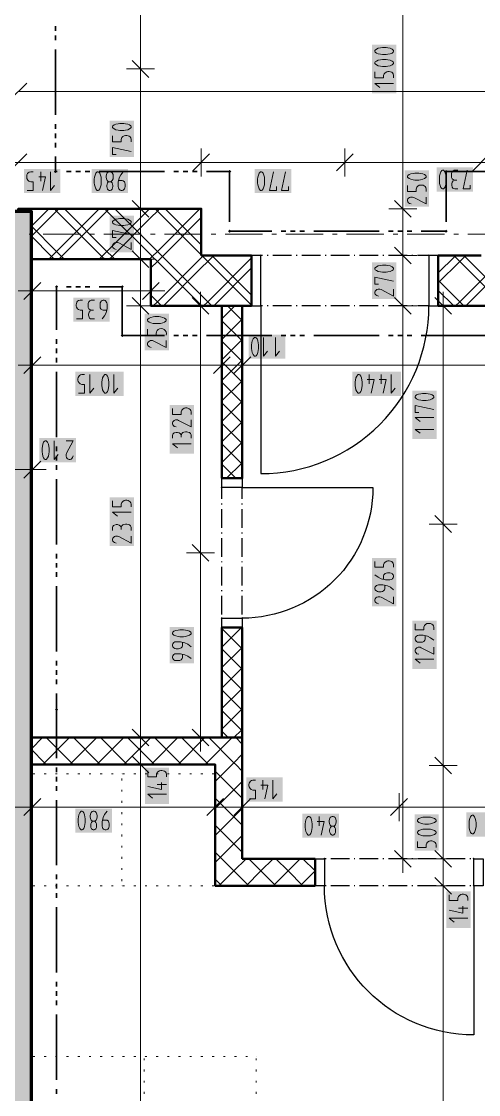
# Model space of a CAD drawing. Header units: millimetres. Extents: x 0 to 594, y 0 to 420.
# Drawn here: x 177.8 to 200.2, y 179.1 to 231.8 of the extents above; entities that cross this region are included whole.
import ezdxf

# ---------------------------------------------------------------- set-up
doc = ezdxf.new("R2010")
doc.units = ezdxf.units.MM
doc.header["$LTSCALE"] = 8
for name, color, linetype in [('PDF_Dvere', 7, 'Continuous'), ('PDF_Koty delkove', 7, 'Continuous'), ('PDF_Nabytek', 7, 'Continuous'), ('PDF_Osy hlavni', 7, 'Continuous'), ('PDF_Pozarni useky', 7, 'Continuous'), ('PDF_Pricky zdene', 7, 'Continuous'), ('PDF_Steny akusticke', 7, 'Continuous'), ('PDF_Steny obvodove nosne', 7, 'Continuous')]:
    doc.layers.add(name, color=color, linetype=linetype)

msp = doc.modelspace()

# ---------------------------------------------------------------- hatches: boundary and pattern name
at = {"layer": 'PDF_Steny obvodove nosne', "true_color": 0xc0c0c0, "transparency": 33554559}
msp.add_hatch(color=9, dxfattribs=at).paths.add_polyline_path([(178.246, 143.26), (178.246, 222.437), (176.414, 222.437), (176.414, 145.275), (176.414, 143.26)])

# ---------------------------------------------------------------- linework, layer by layer
at = {"layer": 'PDF_Dvere', "lineweight": 25}
for points in [[(189.511, 220.285), (189.053, 220.285), (189.053, 217.812), (189.511, 217.812)], [(198.212, 220.285), (197.754, 220.285), (197.754, 217.812), (198.212, 217.812)], [(187.587, 208.882), (187.587, 209.34), (188.595, 209.34), (188.595, 208.882)], [(187.587, 202.013), (187.587, 202.471), (188.595, 202.471), (188.595, 202.013)], [(192.167, 190.656), (192.625, 190.656), (192.625, 189.328), (192.167, 189.328)], [(199.952, 190.656), (200.41, 190.656), (200.41, 189.328), (199.952, 189.328)]]:
    msp.add_lwpolyline(points, close=True, dxfattribs=at)
for points in [[(189.591, 220.285), (189.511, 220.285)], [(189.866, 220.285), (189.82, 220.285)], [(191.011, 220.285), (190.095, 220.285)], [(191.286, 220.285), (191.24, 220.285)], [(192.431, 220.285), (191.515, 220.285)], [(192.705, 220.285), (192.66, 220.285)], [(193.85, 220.285), (192.934, 220.285)], [(194.125, 220.285), (194.079, 220.285)], [(195.27, 220.285), (194.354, 220.285)], [(195.545, 220.285), (195.499, 220.285)], [(196.69, 220.285), (195.774, 220.285)], [(196.964, 220.285), (196.918, 220.285)], [(197.754, 220.285), (197.193, 220.285)], [(189.866, 217.812), (189.82, 217.812)], [(191.011, 217.812), (190.095, 217.812)], [(191.286, 217.812), (191.24, 217.812)], [(192.431, 217.812), (191.515, 217.812)], [(192.705, 217.812), (192.66, 217.812)], [(193.85, 217.812), (192.934, 217.812)], [(194.125, 217.812), (194.079, 217.812)], [(195.27, 217.812), (194.354, 217.812)], [(195.545, 217.812), (195.499, 217.812)], [(196.69, 217.812), (195.774, 217.812)], [(196.964, 217.812), (196.918, 217.812)], [(187.587, 208.331), (187.587, 208.882)], [(187.587, 208.056), (187.587, 208.102)], [(187.587, 206.911), (187.587, 207.827)], [(188.595, 208.056), (188.595, 208.102)], [(188.595, 206.911), (188.595, 207.827)], [(187.587, 206.636), (187.587, 206.682)], [(188.595, 206.636), (188.595, 206.682)], [(187.587, 205.491), (187.587, 206.407)], [(188.595, 205.491), (188.595, 206.407)], [(187.587, 205.217), (187.587, 205.262)], [(188.595, 205.217), (188.595, 205.262)], [(187.587, 204.072), (187.587, 204.988)], [(188.595, 204.072), (188.595, 204.988)], [(187.587, 203.797), (187.587, 203.843)], [(187.587, 202.652), (187.587, 203.568)], [(188.595, 203.797), (188.595, 203.843)], [(188.595, 202.652), (188.595, 203.568)], [(192.705, 190.656), (192.66, 190.656)], [(193.85, 190.656), (192.934, 190.656)], [(194.125, 190.656), (194.079, 190.656)], [(195.27, 190.656), (194.354, 190.656)], [(195.545, 190.656), (195.499, 190.656)], [(196.69, 190.656), (195.774, 190.656)], [(196.964, 190.656), (196.918, 190.656)], [(198.109, 190.656), (197.193, 190.656)], [(198.384, 190.656), (198.338, 190.656)], [(199.529, 190.656), (198.613, 190.656)], [(199.803, 190.656), (199.758, 190.656)], [(192.705, 189.328), (192.66, 189.328)], [(193.85, 189.328), (192.934, 189.328)], [(194.125, 189.328), (194.079, 189.328)], [(195.27, 189.328), (194.354, 189.328)], [(195.545, 189.328), (195.499, 189.328)], [(196.69, 189.328), (195.774, 189.328)], [(196.964, 189.328), (196.918, 189.328)], [(198.109, 189.328), (197.193, 189.328)], [(198.384, 189.328), (198.338, 189.328)], [(199.529, 189.328), (198.613, 189.328)], [(199.803, 189.328), (199.758, 189.328)]]:
    msp.add_lwpolyline(points, dxfattribs=at)
for points in [[(189.591, 217.812), (189.511, 217.812), (189.511, 209.569, 0.414214), (197.754, 217.812), (197.193, 217.812)], [(188.595, 208.331), (188.595, 208.882), (195.006, 208.882, -0.414214), (188.595, 202.471)], [(199.952, 189.328), (199.952, 182.001, -0.414213), (192.625, 189.328)]]:
    msp.add_lwpolyline(points, format="xyb", dxfattribs=at)
at = {"layer": 'PDF_Dvere', "lineweight": 25, "transparency": 33554559}
for points in [[(189.568, 220.285), (189.511, 220.228), (189.511, 220.342), (189.454, 220.285)], [(197.811, 220.285), (197.754, 220.228), (197.754, 220.342), (197.696, 220.285)], [(189.568, 217.812), (189.511, 217.755), (189.511, 217.869), (189.454, 217.812)], [(197.811, 217.812), (197.754, 217.755), (197.754, 217.869), (197.696, 217.812)], [(187.587, 208.825), (187.53, 208.882), (187.645, 208.882), (187.587, 208.94)], [(188.595, 208.825), (188.538, 208.882), (188.652, 208.882), (188.595, 208.94)], [(187.587, 202.414), (187.53, 202.471), (187.645, 202.471), (187.587, 202.528)], [(188.595, 202.414), (188.538, 202.471), (188.652, 202.471), (188.595, 202.528)], [(192.682, 190.656), (192.625, 190.599), (192.625, 190.714), (192.568, 190.656)], [(200.009, 190.656), (199.952, 190.599), (199.952, 190.714), (199.895, 190.656)], [(192.682, 189.328), (192.625, 189.271), (192.625, 189.386), (192.568, 189.328)], [(200.009, 189.328), (199.952, 189.271), (199.952, 189.386), (199.895, 189.328)]]:
    msp.add_solid(points, dxfattribs=at)
at = {"layer": 'PDF_Koty delkove', "lineweight": 18}
for points in [[(196.478, 190.656), (196.478, 207.784), (196.478, 216.165), (196.478, 217.812), (196.478, 220.285), (196.478, 222.575), (196.478, 236.313), (196.478, 238.786), (196.478, 257.744), (196.478, 259.072), (196.478, 313.476)], [(183.6, 141.932), (183.6, 145.412), (183.6, 154.527), (183.6, 159.928), (183.6, 165.806), (183.6, 167.639), (183.6, 195.281), (183.6, 196.61), (183.6, 217.812), (183.6, 220.102), (183.6, 222.575), (183.6, 229.444), (183.6, 236.313), (183.6, 238.648), (183.6, 246.25), (183.6, 247.67), (183.6, 256.371), (183.6, 257.744)], [(195.652, 230.496), (195.469, 230.496), (195.378, 230.483), (195.271, 230.459), (195.18, 230.422), (195.118, 230.374), (195.104, 230.349), (195.104, 230.301), (195.118, 230.276), (195.18, 230.227), (195.271, 230.191), (195.378, 230.166), (195.469, 230.153), (195.652, 230.153), (195.744, 230.166), (195.851, 230.191), (195.943, 230.227), (196.004, 230.276), (196.02, 230.301), (196.02, 230.349), (196.004, 230.374)], [(196.004, 230.374), (195.943, 230.422), (195.851, 230.459), (195.744, 230.483), (195.652, 230.496)], [(184.012, 229.032), (183.188, 229.856)], [(184.287, 229.444), (183.6, 229.444), (182.913, 229.444)], [(195.104, 229.297), (195.104, 229.004), (195.531, 229.004), (195.531, 229.126), (195.562, 229.212), (195.607, 229.261), (195.683, 229.309), (195.744, 229.322), (195.805, 229.322)], [(195.805, 229.322), (195.867, 229.309), (195.927, 229.285), (195.973, 229.248), (196.004, 229.2), (196.02, 229.126), (196.02, 229.004)], [(178.017, 228.753), (177.192, 227.928)], [(196.02, 228.735), (195.104, 228.735), (195.347, 228.539)], [(492.987, 228.341), (475.377, 228.341), (472.422, 228.341), (457.634, 228.341), (456.306, 228.341), (177.604, 228.341)], [(182.775, 226.768), (182.592, 226.768), (182.501, 226.755), (182.394, 226.731), (182.302, 226.694), (182.241, 226.646), (182.226, 226.621), (182.226, 226.573)], [(182.226, 226.573), (182.241, 226.548), (182.302, 226.499), (182.394, 226.462), (182.501, 226.438), (182.592, 226.425), (182.775, 226.425), (182.866, 226.438), (182.974, 226.462), (183.065, 226.499), (183.127, 226.548), (183.142, 226.573), (183.142, 226.621), (183.127, 226.646), (183.065, 226.694), (182.974, 226.731), (182.866, 226.755), (182.775, 226.768)], [(182.226, 226.156), (182.226, 225.863), (182.653, 225.863), (182.653, 225.985), (182.684, 226.071), (182.73, 226.12), (182.806, 226.168), (182.866, 226.181), (182.928, 226.181), (182.989, 226.168), (183.05, 226.144), (183.095, 226.107), (183.127, 226.059), (183.142, 225.985), (183.142, 225.863)], [(182.408, 225.251), (182.226, 225.251), (182.226, 225.594), (183.142, 225.398)], [(178.017, 225.268), (177.192, 224.444)], [(186.992, 225.268), (186.168, 224.444)], [(186.58, 225.543), (186.58, 224.856), (186.58, 224.169)], [(194.044, 225.268), (193.22, 224.444)], [(193.632, 225.543), (193.632, 224.856), (193.632, 224.169)], [(200.73, 225.268), (199.906, 224.444)], [(309.033, 224.856), (299.096, 224.856), (296.76, 224.856), (288.7, 224.856), (286.365, 224.856), (276.428, 224.856), (269.742, 224.856), (200.318, 224.856), (193.632, 224.856), (186.58, 224.856), (177.604, 224.856), (176.276, 224.856), (151.365, 224.856)], [(178.041, 223.482), (178.334, 223.482), (178.334, 223.909), (178.212, 223.909), (178.126, 223.94), (178.077, 223.986), (178.029, 224.062), (178.016, 224.122), (178.016, 224.184), (178.029, 224.245), (178.053, 224.305), (178.09, 224.351), (178.138, 224.382), (178.212, 224.398), (178.334, 224.398)], [(178.603, 224.153), (178.946, 224.153), (178.799, 223.482)], [(178.701, 224.398), (178.701, 223.94)], [(179.191, 224.398), (179.191, 223.482), (179.386, 223.726)], [(181.664, 224.122), (181.639, 224.229), (181.602, 224.321), (181.554, 224.382), (181.529, 224.398), (181.48, 224.398), (181.455, 224.382), (181.407, 224.321), (181.37, 224.229), (181.346, 224.122), (181.334, 224.031)], [(181.334, 224.031), (181.334, 223.847), (181.346, 223.757), (181.37, 223.65), (181.407, 223.558), (181.455, 223.497), (181.48, 223.482), (181.529, 223.482), (181.554, 223.497), (181.602, 223.558), (181.639, 223.65), (181.664, 223.757), (181.676, 223.847), (181.676, 224.031), (181.664, 224.122)], [(181.969, 223.97), (182.018, 223.924), (182.043, 223.909), (182.141, 223.909), (182.165, 223.924), (182.214, 223.97), (182.251, 224.046), (182.263, 224.122), (182.263, 224.184), (182.251, 224.26), (182.214, 224.337), (182.165, 224.382), (182.116, 224.398), (182.068, 224.398), (182.018, 224.382), (181.969, 224.337), (181.933, 224.26), (181.921, 224.184)], [(181.921, 224.184), (181.921, 224.122), (181.933, 224.046), (181.969, 223.97)], [(182.752, 224.398), (182.63, 224.245), (182.556, 224.092), (182.508, 223.879), (182.508, 223.664), (182.52, 223.604), (182.545, 223.558), (182.569, 223.528), (182.605, 223.497), (182.655, 223.482), (182.703, 223.482), (182.752, 223.497), (182.789, 223.528), (182.813, 223.558), (182.838, 223.604), (182.851, 223.664), (182.851, 223.787), (182.838, 223.847), (182.813, 223.909), (182.752, 223.955), (182.703, 223.97), (182.532, 223.97)], [(190.277, 223.482), (189.935, 223.482), (190.13, 224.398)], [(190.864, 223.664), (190.864, 223.482), (190.522, 223.482), (190.717, 224.398)], [(199.172, 224.467), (199.001, 224.467), (198.94, 224.436), (198.891, 224.39), (198.867, 224.314), (198.855, 224.253), (198.855, 224.192), (198.867, 224.116), (198.891, 224.055), (198.94, 224.009), (199.026, 223.978)], [(199.784, 223.552), (199.442, 223.552), (199.637, 224.467)], [(182.141, 223.909), (182.165, 223.893), (182.202, 223.847), (182.226, 223.787), (182.238, 223.726), (182.238, 223.664), (182.226, 223.604), (182.202, 223.542), (182.153, 223.497), (182.116, 223.482), (182.068, 223.482), (182.031, 223.497), (181.982, 223.542), (181.957, 223.604), (181.945, 223.664), (181.945, 223.726), (181.957, 223.787), (181.982, 223.847), (182.018, 223.893), (182.043, 223.909)], [(190.277, 223.664), (190.277, 223.482)], [(196.703, 223.719), (196.703, 223.425), (197.129, 223.425), (197.129, 223.548), (197.161, 223.633), (197.206, 223.682), (197.282, 223.73), (197.343, 223.743), (197.404, 223.743), (197.466, 223.73), (197.526, 223.706), (197.572, 223.669), (197.603, 223.621), (197.619, 223.548), (197.619, 223.425)], [(199.172, 223.552), (199.026, 223.552), (198.976, 223.566), (198.928, 223.597), (198.903, 223.643), (198.879, 223.734), (198.879, 223.795), (198.903, 223.887), (198.952, 223.948), (199.026, 223.978), (199.123, 223.978)], [(199.784, 223.734), (199.784, 223.552)], [(184.012, 222.163), (183.188, 222.987)], [(196.89, 222.163), (196.065, 222.987)], [(197.619, 223.156), (197.619, 222.813), (197.008, 223.132), (196.946, 223.156), (196.855, 223.156), (196.794, 223.132), (196.748, 223.095), (196.717, 223.058), (196.703, 223.009), (196.703, 222.961), (196.717, 222.911), (196.748, 222.875)], [(184.287, 222.575), (183.6, 222.575), (182.913, 222.575)], [(197.164, 222.575), (196.478, 222.575), (195.791, 222.575)], [(196.748, 222.875), (196.794, 222.838), (196.885, 222.813)], [(182.226, 221.167), (182.226, 221.51), (183.142, 221.314)], [(182.408, 221.167), (182.226, 221.167)], [(183.142, 220.923), (183.142, 220.58), (182.531, 220.898), (182.47, 220.923), (182.378, 220.923), (182.318, 220.898), (182.272, 220.862), (182.241, 220.825), (182.226, 220.776), (182.226, 220.727), (182.241, 220.678), (182.272, 220.642), (182.318, 220.605), (182.408, 220.58)], [(184.012, 219.69), (183.188, 220.514)], [(196.89, 219.873), (196.065, 220.697)], [(184.287, 220.102), (183.6, 220.102), (182.913, 220.102)], [(197.164, 220.285), (196.478, 220.285), (195.791, 220.285)], [(178.703, 218.952), (177.879, 218.127)], [(178.291, 219.226), (178.291, 218.54), (178.291, 217.853)], [(184.519, 218.952), (183.695, 218.127)], [(184.107, 219.226), (184.107, 218.54), (184.107, 217.853)], [(195.286, 218.877), (195.104, 218.877), (195.104, 219.22), (196.02, 219.025)], [(178.291, 218.54), (177.604, 218.54)], [(184.107, 218.54), (181.993, 218.54), (178.291, 218.54)], [(184.012, 217.4), (183.188, 218.224)], [(184.107, 218.54), (184.794, 218.54)], [(186.952, 217.4), (186.128, 218.224)], [(186.54, 217.812), (186.54, 218.499)], [(196.02, 218.29), (195.409, 218.609), (195.347, 218.633), (195.256, 218.633), (195.195, 218.609), (195.15, 218.572), (195.118, 218.535), (195.104, 218.486), (195.104, 218.438), (195.118, 218.389), (195.15, 218.352), (195.195, 218.315), (195.286, 218.29)], [(196.02, 218.633), (196.02, 218.29)], [(196.89, 217.4), (196.065, 218.224)], [(198.862, 217.4), (198.038, 218.224)], [(198.45, 217.812), (198.45, 218.499)], [(180.465, 217.166), (180.758, 217.166), (180.758, 217.593), (180.636, 217.593), (180.551, 217.624), (180.502, 217.669), (180.453, 217.746), (180.441, 217.806), (180.441, 217.867), (180.453, 217.929), (180.477, 217.989), (180.514, 218.035), (180.562, 218.066), (180.636, 218.082), (180.758, 218.082)], [(181.346, 218.082), (181.175, 218.082), (181.114, 218.05), (181.064, 218.005), (181.04, 217.929), (181.028, 217.867), (181.028, 217.806), (181.04, 217.73), (181.064, 217.669), (181.114, 217.624), (181.199, 217.593)], [(181.933, 217.593), (181.762, 217.593), (181.712, 217.608), (181.676, 217.638), (181.652, 217.669), (181.627, 217.714), (181.615, 217.776), (181.615, 217.898), (181.627, 217.959), (181.652, 218.005), (181.676, 218.035), (181.712, 218.066), (181.762, 218.082), (181.81, 218.082), (181.859, 218.066), (181.896, 218.035), (181.92, 218.005), (181.945, 217.959), (181.958, 217.898), (181.958, 217.684), (181.908, 217.471), (181.835, 217.318), (181.712, 217.166)], [(184.287, 217.812), (183.6, 217.812), (182.913, 217.812)], [(187.227, 217.812), (186.54, 217.812), (185.853, 217.812)], [(186.54, 196.61), (186.54, 205.677), (186.54, 217.812)], [(197.164, 217.812), (196.478, 217.812), (195.791, 217.812)], [(199.137, 217.812), (198.45, 217.812), (197.763, 217.812)], [(198.45, 127.28), (198.45, 141.932), (198.45, 144.617), (198.45, 145.412), (198.45, 189.328), (198.45, 190.656), (198.45, 195.236), (198.45, 207.096), (198.45, 217.812)], [(181.346, 217.166), (181.199, 217.166), (181.15, 217.18), (181.101, 217.212), (181.076, 217.257), (181.052, 217.348), (181.052, 217.409), (181.076, 217.501), (181.125, 217.562), (181.199, 217.593), (181.296, 217.593)], [(184.861, 216.107), (184.861, 215.765), (184.25, 216.083), (184.188, 216.107), (184.097, 216.107), (184.036, 216.083), (183.99, 216.047), (183.959, 216.01), (183.945, 215.961), (183.945, 215.912), (183.959, 215.863), (183.99, 215.826), (184.036, 215.79), (184.127, 215.765)], [(189.638, 216.262), (189.638, 215.346), (189.834, 215.59)], [(190.226, 216.262), (190.226, 215.346), (190.421, 215.59)], [(178.291, 215.583), (178.291, 214.896), (178.291, 214.209)], [(187.587, 215.583), (187.587, 214.896), (187.587, 214.209)], [(188.595, 215.583), (188.595, 214.896), (188.595, 214.209)], [(178.703, 215.308), (177.879, 214.484)], [(188, 215.308), (187.175, 214.484)], [(189.007, 215.308), (188.183, 214.484)], [(202.791, 214.896), (201.784, 214.896), (188.595, 214.896), (187.587, 214.896), (178.291, 214.896), (177.604, 214.896)], [(180.556, 213.522), (180.849, 213.522), (180.849, 213.949), (180.727, 213.949), (180.642, 213.98), (180.593, 214.026), (180.544, 214.102), (180.532, 214.162), (180.532, 214.224), (180.544, 214.285), (180.568, 214.345), (180.605, 214.391), (180.653, 214.422), (180.727, 214.438), (180.849, 214.438)], [(181.119, 214.438), (181.119, 213.522), (181.314, 213.766)], [(181.974, 214.361), (181.926, 214.422), (181.901, 214.438), (181.853, 214.438), (181.828, 214.422), (181.779, 214.361), (181.743, 214.269), (181.718, 214.162), (181.706, 214.071)], [(181.706, 214.071), (181.706, 213.887), (181.718, 213.797), (181.743, 213.69), (181.779, 213.598), (181.828, 213.537), (181.853, 213.522), (181.901, 213.522), (181.926, 213.537), (181.974, 213.598), (182.011, 213.69), (182.036, 213.797), (182.049, 213.887), (182.049, 214.071), (182.036, 214.162), (182.011, 214.269), (181.974, 214.361)], [(182.293, 214.438), (182.293, 213.522), (182.488, 213.766)], [(194.137, 214.071), (194.137, 213.887), (194.15, 213.797), (194.174, 213.69), (194.211, 213.598), (194.259, 213.537), (194.284, 213.522), (194.332, 213.522), (194.357, 213.537), (194.406, 213.598), (194.442, 213.69), (194.467, 213.797), (194.48, 213.887), (194.48, 214.071), (194.467, 214.162), (194.442, 214.269), (194.406, 214.361), (194.357, 214.422), (194.332, 214.438), (194.284, 214.438), (194.259, 214.422)], [(194.259, 214.422), (194.211, 214.361), (194.174, 214.269), (194.15, 214.162), (194.137, 214.071)], [(194.724, 214.193), (195.067, 214.193), (194.919, 213.522)], [(194.822, 214.438), (194.822, 213.98)], [(195.311, 214.193), (195.654, 214.193), (195.507, 213.522)], [(195.409, 214.438), (195.409, 213.98)], [(195.898, 214.438), (195.898, 213.522), (196.094, 213.766)], [(197.258, 212.577), (197.076, 212.577), (197.076, 212.919), (197.992, 212.724)], [(185.167, 212.772), (185.167, 212.479), (185.593, 212.479), (185.593, 212.601), (185.624, 212.686), (185.67, 212.736), (185.746, 212.784), (185.807, 212.797), (185.868, 212.797), (185.929, 212.784), (185.99, 212.76), (186.036, 212.723), (186.067, 212.675), (186.082, 212.601), (186.082, 212.479)], [(186.082, 211.867), (185.472, 212.185), (185.41, 212.209), (185.319, 212.209), (185.258, 212.185), (185.212, 212.149), (185.181, 212.112), (185.167, 212.063), (185.167, 212.014), (185.181, 211.965), (185.212, 211.928), (185.258, 211.892), (185.349, 211.867)], [(186.082, 212.209), (186.082, 211.867)], [(197.992, 212.332), (197.076, 212.332), (197.32, 212.137)], [(185.167, 211.305), (185.167, 211.451), (185.181, 211.501), (185.212, 211.549), (185.258, 211.574), (185.349, 211.598), (185.41, 211.598), (185.502, 211.574), (185.563, 211.525), (185.593, 211.451), (185.593, 211.354)], [(186.082, 211.305), (186.082, 211.476), (186.051, 211.536), (186.005, 211.586), (185.929, 211.61), (185.868, 211.622), (185.807, 211.622), (185.731, 211.61), (185.67, 211.586), (185.624, 211.536), (185.593, 211.451)], [(197.992, 211.745), (197.076, 211.745), (197.32, 211.55)], [(179.041, 210.345), (179.078, 210.436), (179.103, 210.543), (179.115, 210.634), (179.115, 210.817), (179.103, 210.909), (179.078, 211.016), (179.041, 211.108), (178.993, 211.169), (178.968, 211.185), (178.92, 211.185), (178.895, 211.169), (178.846, 211.108), (178.809, 211.016), (178.785, 210.909), (178.773, 210.817)], [(178.773, 210.817), (178.773, 210.634), (178.785, 210.543), (178.809, 210.436), (178.846, 210.345), (178.895, 210.283), (178.92, 210.269), (178.968, 210.269), (178.993, 210.283), (179.041, 210.345)], [(179.36, 211.185), (179.36, 210.269), (179.555, 210.512)], [(179.947, 211.185), (180.29, 211.185), (179.971, 210.574), (179.947, 210.512), (179.947, 210.421), (179.971, 210.36), (180.008, 210.314), (180.045, 210.283), (180.094, 210.269), (180.142, 210.269), (180.191, 210.283), (180.228, 210.314), (180.265, 210.36), (180.29, 210.451)], [(186.082, 211.035), (185.167, 211.035), (185.41, 210.84)], [(178.291, 210.452), (178.291, 209.765), (178.291, 209.079)], [(178.291, 209.765), (176.368, 209.765), (173.626, 209.765), (167.805, 209.765), (167.742, 209.765), (166.476, 209.765), (163.079, 209.765), (148.617, 209.765), (146.144, 209.765), (140.091, 209.765), (109.854, 209.765)], [(178.703, 210.178), (177.879, 209.353)], [(178.291, 209.765), (178.978, 209.765)], [(182.226, 208.239), (182.226, 207.945), (182.653, 207.945), (182.653, 208.068), (182.684, 208.153), (182.73, 208.202), (182.806, 208.25), (182.866, 208.263), (182.928, 208.263), (182.989, 208.25), (183.05, 208.226), (183.095, 208.19), (183.127, 208.141), (183.142, 208.068), (183.142, 207.945)], [(183.142, 207.676), (182.226, 207.676), (182.47, 207.481)], [(198.862, 206.684), (198.038, 207.508)], [(182.226, 206.918), (182.241, 206.967), (182.272, 207.015), (182.318, 207.04), (182.408, 207.065), (182.47, 207.065), (182.561, 207.04), (182.623, 206.991), (182.653, 206.918), (182.653, 206.82)], [(182.226, 206.771), (182.226, 206.918)], [(183.142, 206.771), (183.142, 206.942), (183.111, 207.003), (183.065, 207.052), (182.989, 207.076), (182.928, 207.089), (182.866, 207.089), (182.79, 207.076), (182.73, 207.052), (182.684, 207.003), (182.653, 206.918)], [(199.137, 207.096), (198.45, 207.096), (197.763, 207.096)], [(183.142, 206.502), (183.142, 206.159), (182.531, 206.477), (182.47, 206.502), (182.378, 206.502), (182.318, 206.477), (182.272, 206.441), (182.241, 206.404), (182.226, 206.355), (182.226, 206.306), (182.241, 206.257), (182.272, 206.221), (182.318, 206.184), (182.408, 206.159)], [(186.952, 205.265), (186.128, 206.089)], [(187.227, 205.677), (186.54, 205.677), (185.853, 205.677)], [(195.104, 205.262), (195.104, 204.969), (195.531, 204.969), (195.531, 205.091), (195.562, 205.176), (195.607, 205.225), (195.683, 205.274), (195.744, 205.286), (195.805, 205.286), (195.867, 205.274), (195.927, 205.25), (195.973, 205.213), (196.004, 205.165), (196.02, 205.091), (196.02, 204.969)], [(195.531, 204.381), (195.531, 204.552), (195.546, 204.602), (195.576, 204.638), (195.607, 204.663), (195.652, 204.687), (195.714, 204.699), (195.836, 204.699), (195.897, 204.687), (195.943, 204.663), (195.973, 204.638), (196.004, 204.602), (196.02, 204.552), (196.02, 204.504), (196.004, 204.455), (195.973, 204.418), (195.943, 204.394), (195.897, 204.369), (195.836, 204.357), (195.622, 204.357), (195.409, 204.406), (195.256, 204.479), (195.104, 204.602)], [(195.118, 204.015), (195.104, 203.965), (195.104, 203.917), (195.118, 203.868), (195.15, 203.831), (195.18, 203.807), (195.226, 203.782), (195.286, 203.769), (195.409, 203.769), (195.469, 203.782), (195.531, 203.807), (195.576, 203.868), (195.592, 203.917), (195.592, 204.088)], [(196.02, 203.868), (195.867, 203.99), (195.714, 204.064), (195.5, 204.112), (195.286, 204.112), (195.226, 204.1), (195.18, 204.075), (195.15, 204.051), (195.118, 204.015)], [(196.02, 203.525), (196.02, 203.182), (195.409, 203.501), (195.347, 203.525), (195.256, 203.525), (195.195, 203.501), (195.15, 203.464), (195.118, 203.427), (195.104, 203.378), (195.104, 203.33), (195.118, 203.281), (195.15, 203.244), (195.195, 203.207), (195.286, 203.182)], [(197.076, 202.194), (197.076, 201.9), (197.503, 201.9), (197.503, 202.023), (197.534, 202.108), (197.58, 202.157), (197.656, 202.206), (197.716, 202.218), (197.778, 202.218), (197.839, 202.206), (197.899, 202.181), (197.945, 202.145)], [(197.945, 202.145), (197.976, 202.096), (197.992, 202.023), (197.992, 201.9)], [(197.992, 201.387), (197.839, 201.509), (197.686, 201.583), (197.473, 201.631), (197.258, 201.631), (197.198, 201.619), (197.152, 201.594), (197.122, 201.57), (197.091, 201.533), (197.076, 201.484), (197.076, 201.436), (197.091, 201.387), (197.122, 201.35), (197.152, 201.326), (197.198, 201.301), (197.258, 201.288), (197.381, 201.288), (197.441, 201.301), (197.503, 201.326), (197.549, 201.387), (197.564, 201.436), (197.564, 201.607)], [(186.082, 201.07), (185.929, 201.193), (185.776, 201.266), (185.563, 201.315), (185.349, 201.315), (185.288, 201.302), (185.243, 201.278), (185.212, 201.254), (185.181, 201.217), (185.167, 201.168), (185.167, 201.119), (185.181, 201.07), (185.212, 201.034), (185.243, 201.009), (185.288, 200.984), (185.349, 200.972), (185.472, 200.972), (185.532, 200.984), (185.593, 201.009)], [(185.593, 201.009), (185.639, 201.07), (185.655, 201.119), (185.655, 201.29)], [(197.992, 201.044), (197.992, 200.701), (197.381, 201.02), (197.32, 201.044), (197.228, 201.044), (197.168, 201.02), (197.122, 200.983), (197.091, 200.946), (197.076, 200.897), (197.076, 200.849), (197.091, 200.8), (197.122, 200.763), (197.168, 200.726), (197.258, 200.701)], [(186.082, 200.483), (185.929, 200.606), (185.776, 200.679), (185.563, 200.727), (185.349, 200.727), (185.288, 200.715), (185.243, 200.691), (185.212, 200.667), (185.181, 200.63), (185.167, 200.581), (185.167, 200.532), (185.181, 200.483), (185.212, 200.446), (185.243, 200.422), (185.288, 200.397), (185.349, 200.385), (185.472, 200.385), (185.532, 200.397), (185.593, 200.422), (185.639, 200.483), (185.655, 200.532), (185.655, 200.703)], [(197.992, 200.457), (197.076, 200.457), (197.32, 200.262)], [(184.287, 196.61), (183.6, 196.61), (182.913, 196.61)], [(184.012, 196.197), (183.188, 197.022)], [(187.227, 196.61), (186.54, 196.61), (185.853, 196.61)], [(186.952, 196.197), (186.128, 197.022)], [(186.54, 196.61), (186.54, 195.923)], [(184.012, 194.869), (183.188, 195.694)], [(198.862, 194.824), (198.038, 195.648)], [(184.287, 195.281), (183.6, 195.281), (182.913, 195.281)], [(183.952, 194.97), (183.952, 194.676), (184.379, 194.676), (184.379, 194.799), (184.41, 194.884), (184.456, 194.933), (184.532, 194.982), (184.593, 194.994), (184.654, 194.994), (184.715, 194.982), (184.776, 194.957), (184.822, 194.921), (184.853, 194.872), (184.868, 194.799), (184.868, 194.676)], [(199.137, 195.236), (198.45, 195.236), (197.763, 195.236)], [(188.948, 193.601), (189.241, 193.601), (189.241, 194.028), (189.119, 194.028), (189.034, 194.059), (188.984, 194.105), (188.936, 194.181), (188.923, 194.242), (188.923, 194.303), (188.936, 194.364), (188.96, 194.425), (188.997, 194.471), (189.045, 194.502), (189.119, 194.517), (189.241, 194.517)], [(189.608, 194.517), (189.608, 194.059)], [(190.098, 194.517), (190.098, 193.601), (190.293, 193.845)], [(184.624, 194.407), (184.624, 194.064), (183.952, 194.212)], [(184.868, 194.309), (184.41, 194.309)], [(189.511, 194.273), (189.853, 194.273), (189.706, 193.601)], [(178.703, 193.608), (177.879, 192.783)], [(178.291, 193.882), (178.291, 193.196), (178.291, 192.509)], [(184.868, 193.82), (183.952, 193.82), (184.196, 193.625)], [(187.679, 193.608), (186.855, 192.783)], [(187.267, 193.882), (187.267, 193.196), (187.267, 192.509)], [(189.007, 193.608), (188.183, 192.783)], [(188.595, 193.882), (188.595, 193.196), (188.595, 192.509)], [(196.7, 193.608), (195.876, 192.783)], [(196.288, 193.882), (196.288, 193.196), (196.288, 192.509)], [(201.784, 193.196), (201.348, 193.196), (199.465, 193.196), (196.56, 193.196), (196.288, 193.196), (188.595, 193.196), (187.267, 193.196), (178.291, 193.196), (176.368, 193.196), (151.365, 193.196), (149.67, 193.196), (131.261, 193.196), (129.612, 193.196), (129.338, 193.196), (127.46, 193.196), (111.57, 193.196), (110.242, 193.196)], [(181.962, 192.987), (181.839, 192.834)], [(181.277, 192.071), (181.241, 192.086), (181.191, 192.131), (181.167, 192.193), (181.155, 192.253), (181.155, 192.314), (181.167, 192.376), (181.191, 192.436), (181.228, 192.482), (181.252, 192.498)], [(181.351, 192.498), (181.375, 192.482), (181.412, 192.436), (181.436, 192.376), (181.448, 192.314), (181.448, 192.253), (181.436, 192.193), (181.412, 192.131), (181.362, 192.086), (181.326, 192.071), (181.277, 192.071)], [(181.839, 192.834), (181.766, 192.681), (181.718, 192.467), (181.718, 192.253), (181.73, 192.193), (181.754, 192.147), (181.779, 192.117), (181.815, 192.086), (181.864, 192.071), (181.913, 192.071), (181.962, 192.086), (181.999, 192.117), (182.023, 192.147), (182.048, 192.193), (182.06, 192.253), (182.06, 192.376), (182.048, 192.436), (182.023, 192.498), (181.962, 192.543), (181.913, 192.559), (181.742, 192.559)], [(192.27, 192.493), (192.613, 192.493), (192.465, 191.822)], [(192.368, 192.738), (192.368, 192.28)], [(197.736, 192.704), (197.553, 192.704), (197.462, 192.691), (197.355, 192.667), (197.263, 192.63), (197.202, 192.582), (197.187, 192.557), (197.187, 192.508), (197.202, 192.483), (197.263, 192.435), (197.355, 192.398), (197.462, 192.373), (197.553, 192.361), (197.736, 192.361), (197.827, 192.373), (197.935, 192.398), (198.026, 192.435), (198.088, 192.483), (198.103, 192.508), (198.103, 192.557), (198.088, 192.582), (198.026, 192.63)], [(198.026, 192.63), (197.935, 192.667), (197.827, 192.691), (197.736, 192.704)], [(200.029, 192.045), (200.054, 192.152), (200.066, 192.243), (200.066, 192.426), (200.054, 192.518), (200.029, 192.625), (199.992, 192.716), (199.944, 192.778), (199.919, 192.793), (199.87, 192.793), (199.845, 192.778), (199.797, 192.716), (199.76, 192.625), (199.736, 192.518), (199.723, 192.426)], [(199.723, 192.426), (199.723, 192.243), (199.736, 192.152), (199.76, 192.045), (199.797, 191.953), (199.845, 191.892), (199.87, 191.877), (199.919, 191.877), (199.944, 191.892), (199.992, 191.953), (200.029, 192.045)], [(193.077, 192.249), (193.102, 192.233), (193.138, 192.187), (193.163, 192.127), (193.175, 192.065), (193.175, 192.004), (193.163, 191.944), (193.138, 191.882), (193.089, 191.836), (193.052, 191.822), (193.004, 191.822), (192.967, 191.836), (192.918, 191.882), (192.894, 191.944), (192.881, 192.004), (192.881, 192.065), (192.894, 192.127)], [(192.894, 192.127), (192.918, 192.187), (192.955, 192.233), (192.979, 192.249)], [(197.187, 191.505), (197.187, 191.212), (197.614, 191.212), (197.614, 191.334), (197.645, 191.419), (197.691, 191.468), (197.767, 191.517), (197.827, 191.529), (197.889, 191.529), (197.95, 191.517), (198.011, 191.493), (198.056, 191.456), (198.088, 191.407), (198.103, 191.334), (198.103, 191.212)], [(196.89, 190.244), (196.065, 191.068)], [(198.862, 190.244), (198.038, 191.068)], [(197.164, 190.656), (196.478, 190.656), (195.791, 190.656)], [(196.478, 190.656), (196.478, 189.969)], [(199.137, 190.656), (198.45, 190.656), (197.763, 190.656)], [(198.862, 188.916), (198.038, 189.74)], [(199.137, 189.328), (198.45, 189.328), (197.763, 189.328)], [(198.744, 188.892), (198.744, 188.599), (199.171, 188.599), (199.171, 188.721), (199.202, 188.806), (199.248, 188.855), (199.324, 188.904), (199.385, 188.916), (199.446, 188.916), (199.507, 188.904), (199.568, 188.88), (199.614, 188.843), (199.645, 188.795), (199.66, 188.721), (199.66, 188.599)], [(199.416, 188.329), (199.416, 187.987), (198.744, 188.134)], [(199.66, 188.232), (199.202, 188.232)], [(199.66, 187.742), (198.744, 187.742), (198.988, 187.547)]]:
    msp.add_lwpolyline(points, dxfattribs=at)
for points in [[(195.652, 229.909), (195.469, 229.909), (195.378, 229.896), (195.271, 229.872), (195.18, 229.835), (195.118, 229.787), (195.104, 229.762), (195.104, 229.714), (195.118, 229.689), (195.18, 229.64), (195.271, 229.603), (195.378, 229.579), (195.469, 229.566), (195.652, 229.566), (195.744, 229.579), (195.851, 229.603), (195.943, 229.64), (196.004, 229.689), (196.02, 229.714), (196.02, 229.762), (196.004, 229.787), (195.943, 229.835), (195.851, 229.872), (195.744, 229.896)], [(189.348, 224.031), (189.348, 223.847), (189.36, 223.757), (189.384, 223.65), (189.421, 223.558), (189.469, 223.497), (189.494, 223.482), (189.543, 223.482), (189.568, 223.497), (189.616, 223.558), (189.653, 223.65), (189.678, 223.757), (189.69, 223.847), (189.69, 224.031), (189.678, 224.122), (189.653, 224.229), (189.616, 224.321), (189.568, 224.382), (189.543, 224.398), (189.494, 224.398), (189.469, 224.382), (189.421, 224.321), (189.384, 224.229), (189.36, 224.122)], [(197.251, 224.33), (197.068, 224.33), (196.977, 224.317), (196.87, 224.293), (196.779, 224.257), (196.717, 224.208), (196.703, 224.183), (196.703, 224.135), (196.717, 224.11), (196.779, 224.061), (196.87, 224.025), (196.977, 224), (197.068, 223.987), (197.251, 223.987), (197.343, 224), (197.45, 224.025), (197.542, 224.061), (197.603, 224.11), (197.619, 224.135), (197.619, 224.183), (197.603, 224.208), (197.542, 224.257), (197.45, 224.293), (197.343, 224.317)], [(198.267, 224.1), (198.267, 223.917), (198.28, 223.826), (198.304, 223.719), (198.341, 223.628), (198.389, 223.566), (198.414, 223.552), (198.463, 223.552), (198.488, 223.566), (198.536, 223.628), (198.573, 223.719), (198.598, 223.826), (198.61, 223.917), (198.61, 224.1), (198.598, 224.192), (198.573, 224.299), (198.536, 224.39), (198.488, 224.452), (198.463, 224.467), (198.414, 224.467), (198.389, 224.452), (198.341, 224.39), (198.304, 224.299), (198.28, 224.192)], [(182.775, 222.097), (182.592, 222.097), (182.501, 222.084), (182.394, 222.06), (182.302, 222.023), (182.241, 221.975), (182.226, 221.95), (182.226, 221.902), (182.241, 221.877), (182.302, 221.828), (182.394, 221.792), (182.501, 221.767), (182.592, 221.754), (182.775, 221.754), (182.866, 221.767), (182.974, 221.792), (183.065, 221.828), (183.127, 221.877), (183.142, 221.902), (183.142, 221.95), (183.127, 221.975), (183.065, 222.023), (182.974, 222.06), (182.866, 222.084)], [(195.652, 219.807), (195.469, 219.807), (195.378, 219.795), (195.271, 219.77), (195.18, 219.734), (195.118, 219.685), (195.104, 219.66), (195.104, 219.612), (195.118, 219.587), (195.18, 219.539), (195.271, 219.502), (195.378, 219.477), (195.469, 219.464), (195.652, 219.464), (195.744, 219.477), (195.851, 219.502), (195.943, 219.539), (196.004, 219.587), (196.02, 219.612), (196.02, 219.66), (196.004, 219.685), (195.943, 219.734), (195.851, 219.77), (195.744, 219.795)], [(184.493, 217.282), (184.31, 217.282), (184.219, 217.269), (184.112, 217.245), (184.021, 217.208), (183.959, 217.16), (183.945, 217.135), (183.945, 217.086), (183.959, 217.062), (184.021, 217.013), (184.112, 216.976), (184.219, 216.951), (184.31, 216.939), (184.493, 216.939), (184.585, 216.951), (184.692, 216.976), (184.784, 217.013), (184.845, 217.062), (184.861, 217.086), (184.861, 217.135), (184.845, 217.16), (184.784, 217.208), (184.692, 217.245), (184.585, 217.269)], [(189.051, 215.895), (189.051, 215.712), (189.064, 215.621), (189.088, 215.514), (189.125, 215.422), (189.173, 215.361), (189.198, 215.346), (189.247, 215.346), (189.272, 215.361), (189.32, 215.422), (189.357, 215.514), (189.382, 215.621), (189.394, 215.712), (189.394, 215.895), (189.382, 215.986), (189.357, 216.094), (189.32, 216.185), (189.272, 216.246), (189.247, 216.262), (189.198, 216.262), (189.173, 216.246), (189.125, 216.185), (189.088, 216.094), (189.064, 215.986)], [(197.625, 213.506), (197.441, 213.506), (197.351, 213.494), (197.244, 213.47), (197.152, 213.433), (197.091, 213.385), (197.076, 213.36), (197.076, 213.311), (197.091, 213.286), (197.152, 213.238), (197.244, 213.201), (197.351, 213.176), (197.441, 213.164), (197.625, 213.164), (197.716, 213.176), (197.823, 213.201), (197.915, 213.238), (197.976, 213.286), (197.992, 213.311), (197.992, 213.36), (197.976, 213.385), (197.915, 213.433), (197.823, 213.47), (197.716, 213.494)], [(185.715, 201.902), (185.532, 201.902), (185.441, 201.889), (185.334, 201.865), (185.243, 201.828), (185.181, 201.78), (185.167, 201.755), (185.167, 201.706), (185.181, 201.682), (185.243, 201.633), (185.334, 201.596), (185.441, 201.571), (185.532, 201.559), (185.715, 201.559), (185.807, 201.571), (185.914, 201.596), (186.005, 201.633), (186.067, 201.682), (186.082, 201.706), (186.082, 201.755), (186.067, 201.78), (186.005, 201.828), (185.914, 201.865), (185.807, 201.889)], [(180.543, 192.619), (180.543, 192.436), (180.556, 192.346), (180.58, 192.238), (180.617, 192.147), (180.665, 192.086), (180.69, 192.071), (180.739, 192.071), (180.764, 192.086), (180.812, 192.147), (180.849, 192.238), (180.874, 192.346), (180.886, 192.436), (180.886, 192.619), (180.874, 192.711), (180.849, 192.818), (180.812, 192.91), (180.764, 192.971), (180.739, 192.987), (180.69, 192.987), (180.665, 192.971), (180.617, 192.91), (180.58, 192.818), (180.556, 192.711)], [(181.131, 192.772), (181.131, 192.711), (181.143, 192.635), (181.179, 192.559), (181.228, 192.513), (181.252, 192.498), (181.351, 192.498), (181.375, 192.513), (181.424, 192.559), (181.461, 192.635), (181.473, 192.711), (181.473, 192.772), (181.461, 192.848), (181.424, 192.925), (181.375, 192.971), (181.326, 192.987), (181.277, 192.987), (181.228, 192.971), (181.179, 192.925), (181.143, 192.848)], [(191.683, 192.37), (191.683, 192.187), (191.696, 192.096), (191.72, 191.989), (191.756, 191.898), (191.805, 191.836), (191.83, 191.822), (191.878, 191.822), (191.903, 191.836), (191.952, 191.898), (191.988, 191.989), (192.013, 192.096), (192.026, 192.187), (192.026, 192.37), (192.013, 192.462), (191.988, 192.569), (191.952, 192.661), (191.903, 192.722), (191.878, 192.738), (191.83, 192.738), (191.805, 192.722), (191.756, 192.661), (191.72, 192.569), (191.696, 192.462)], [(192.857, 192.523), (192.857, 192.462), (192.87, 192.386), (192.906, 192.31), (192.955, 192.264), (192.979, 192.249), (193.077, 192.249), (193.102, 192.264), (193.151, 192.31), (193.187, 192.386), (193.2, 192.462), (193.2, 192.523), (193.187, 192.599), (193.151, 192.676), (193.102, 192.722), (193.052, 192.738), (193.004, 192.738), (192.955, 192.722), (192.906, 192.676), (192.87, 192.599)], [(197.736, 192.116), (197.553, 192.116), (197.462, 192.104), (197.355, 192.08), (197.263, 192.043), (197.202, 191.995), (197.187, 191.97), (197.187, 191.921), (197.202, 191.896), (197.263, 191.848), (197.355, 191.811), (197.462, 191.786), (197.553, 191.774), (197.736, 191.774), (197.827, 191.786), (197.935, 191.811), (198.026, 191.848), (198.088, 191.896), (198.103, 191.921), (198.103, 191.97), (198.088, 191.995), (198.026, 192.043), (197.935, 192.08), (197.827, 192.104)]]:
    msp.add_lwpolyline(points, close=True, dxfattribs=at)
msp.add_lwpolyline([(183.945, 216.67), (183.945, 216.377), (184.371, 216.377, -1.30687), (184.861, 216.377)], format="xyb", dxfattribs=at)
at = {"layer": 'PDF_Koty delkove', "color": 7, "lineweight": 18, "true_color": 0xffffff, "transparency": 33554559}
for points in [[(196.157, 228.254), (196.157, 230.633), (194.966, 228.254), (194.966, 230.633)], [(183.279, 225.113), (183.279, 226.905), (182.089, 225.113), (182.089, 226.905)], [(179.671, 224.535), (177.879, 224.535), (179.671, 223.345), (177.879, 223.345)], [(182.988, 224.535), (181.196, 224.535), (182.988, 223.345), (181.196, 223.345)], [(191.002, 224.535), (189.21, 224.535), (191.002, 223.345), (189.21, 223.345)], [(199.922, 224.605), (198.13, 224.605), (199.922, 223.414), (198.13, 223.414)], [(197.756, 222.676), (197.756, 224.467), (196.565, 222.676), (196.565, 224.467)], [(183.279, 220.443), (183.279, 222.234), (182.089, 220.443), (182.089, 222.234)], [(196.157, 218.153), (196.157, 219.944), (194.966, 218.153), (194.966, 219.944)], [(184.998, 215.627), (184.998, 217.419), (183.807, 215.627), (183.807, 217.419)], [(190.706, 216.399), (188.914, 216.399), (190.706, 215.209), (188.914, 215.209)], [(182.773, 214.575), (180.394, 214.575), (182.773, 213.385), (180.394, 213.385)], [(196.379, 214.575), (194, 214.575), (196.379, 213.385), (194, 213.385)], [(198.129, 211.265), (198.129, 213.643), (196.939, 211.265), (196.939, 213.643)], [(186.22, 210.555), (186.22, 212.934), (185.029, 210.555), (185.029, 212.934)], [(180.427, 211.322), (178.636, 211.322), (180.427, 210.131), (178.636, 210.131)], [(183.279, 206.022), (183.279, 208.4), (182.089, 206.022), (182.089, 208.4)], [(196.157, 203.045), (196.157, 205.423), (194.966, 203.045), (194.966, 205.423)], [(186.22, 200.247), (186.22, 202.039), (185.029, 200.247), (185.029, 202.039)], [(198.129, 199.977), (198.129, 202.355), (196.939, 199.977), (196.939, 202.355)], [(185.006, 193.34), (185.006, 195.131), (183.815, 193.34), (183.815, 195.131)], [(190.578, 194.655), (188.786, 194.655), (190.578, 193.464), (188.786, 193.464)], [(182.198, 193.124), (180.406, 193.124), (182.198, 191.933), (180.406, 191.933)], [(201.378, 192.931), (199.586, 192.931), (201.378, 191.74), (199.586, 191.74)], [(193.337, 192.875), (191.546, 192.875), (193.337, 191.684), (191.546, 191.684)], [(198.24, 191.049), (198.24, 192.841), (197.05, 191.049), (197.05, 192.841)], [(199.798, 187.262), (199.798, 189.054), (198.607, 187.262), (198.607, 189.054)]]:
    msp.add_solid(points, dxfattribs=at)
at = {"layer": 'PDF_Koty delkove', "color": 7, "lineweight": 25, "true_color": 0xffffff, "transparency": 33554559}
msp.add_solid([(182.095, 218.219), (180.304, 218.219), (182.095, 217.028), (180.304, 217.028)], dxfattribs=at)
at = {"layer": 'PDF_Nabytek', "lineweight": 13}
for points in [[(178.291, 194.824), (178.291, 194.824)], [(178.418, 194.824), (178.326, 194.824)], [(178.967, 194.824), (178.876, 194.824)], [(179.517, 194.824), (179.425, 194.824)], [(180.066, 194.824), (179.975, 194.824)], [(180.616, 194.824), (180.524, 194.824)], [(181.165, 194.824), (181.074, 194.824)], [(181.715, 194.824), (181.623, 194.824)], [(182.264, 194.824), (182.173, 194.824)], [(182.688, 194.824), (182.688, 194.824)], [(182.688, 194.501), (182.688, 194.592)], [(182.814, 194.824), (182.722, 194.824)], [(183.363, 194.824), (183.272, 194.824)], [(183.913, 194.824), (183.821, 194.824)], [(184.463, 194.824), (184.371, 194.824)], [(185.012, 194.824), (184.92, 194.824)], [(185.562, 194.824), (185.47, 194.824)], [(186.111, 194.824), (186.02, 194.824)], [(186.661, 194.824), (186.569, 194.824)], [(187.21, 194.824), (187.119, 194.824)], [(187.267, 194.824), (187.267, 194.824)], [(182.688, 193.951), (182.688, 194.043)], [(182.688, 193.402), (182.688, 193.493)], [(182.688, 192.852), (182.688, 192.944)], [(182.688, 192.303), (182.688, 192.394)], [(182.688, 191.753), (182.688, 191.845)], [(182.688, 191.204), (182.688, 191.295)], [(182.688, 190.654), (182.688, 190.746)], [(182.688, 190.105), (182.688, 190.196)], [(178.291, 189.328), (178.291, 189.328)], [(178.418, 189.328), (178.326, 189.328)], [(178.967, 189.328), (178.876, 189.328)], [(179.517, 189.328), (179.425, 189.328)], [(180.066, 189.328), (179.975, 189.328)], [(180.616, 189.328), (180.524, 189.328)], [(181.165, 189.328), (181.074, 189.328)], [(181.715, 189.328), (181.623, 189.328)], [(182.264, 189.328), (182.173, 189.328)], [(182.688, 189.555), (182.688, 189.647)], [(182.688, 189.328), (182.688, 189.328)], [(182.814, 189.328), (182.722, 189.328)], [(183.363, 189.328), (183.272, 189.328)], [(183.913, 189.328), (183.821, 189.328)], [(184.463, 189.328), (184.371, 189.328)], [(185.012, 189.328), (184.92, 189.328)], [(185.562, 189.328), (185.47, 189.328)], [(186.111, 189.328), (186.02, 189.328)], [(186.661, 189.328), (186.569, 189.328)], [(187.21, 189.328), (187.119, 189.328)], [(187.267, 189.328), (187.267, 189.328)], [(178.291, 180.948), (178.291, 180.948)], [(178.418, 180.948), (178.326, 180.948)], [(178.967, 180.948), (178.876, 180.948)], [(179.517, 180.948), (179.425, 180.948)], [(180.066, 180.948), (179.975, 180.948)], [(180.616, 180.948), (180.524, 180.948)], [(181.165, 180.948), (181.074, 180.948)], [(181.715, 180.948), (181.623, 180.948)], [(182.264, 180.948), (182.173, 180.948)], [(182.814, 180.948), (182.722, 180.948)], [(183.363, 180.948), (183.272, 180.948)], [(183.787, 180.948), (183.787, 180.948)], [(183.787, 180.763), (183.787, 180.854)], [(183.913, 180.948), (183.821, 180.948)], [(184.463, 180.948), (184.371, 180.948)], [(185.012, 180.948), (184.92, 180.948)], [(185.562, 180.948), (185.47, 180.948)], [(186.111, 180.948), (186.02, 180.948)], [(186.661, 180.948), (186.569, 180.948)], [(187.21, 180.948), (187.119, 180.948)], [(187.76, 180.948), (187.668, 180.948)], [(188.309, 180.948), (188.218, 180.948)], [(188.859, 180.948), (188.767, 180.948)], [(189.282, 180.948), (189.282, 180.948)], [(189.282, 180.948), (189.282, 180.948)], [(189.282, 180.948), (189.282, 180.948)], [(189.282, 180.854), (189.282, 180.763), (189.282, 180.854)], [(183.787, 180.213), (183.787, 180.305)], [(189.282, 180.305), (189.282, 180.213), (189.282, 180.305)], [(183.787, 179.664), (183.787, 179.755)], [(189.282, 179.755), (189.282, 179.664), (189.282, 179.755)], [(183.787, 179.114), (183.787, 179.206)], [(189.282, 179.206), (189.282, 179.114), (189.282, 179.206)]]:
    msp.add_lwpolyline(points, dxfattribs=at)
at = {"layer": 'PDF_Osy hlavni', "lineweight": 18}
for points in [[(178.372, 221.338), (178.143, 221.338)], [(180.662, 221.338), (178.83, 221.338)], [(181.349, 221.338), (181.12, 221.338)], [(183.638, 221.338), (181.806, 221.338)], [(184.325, 221.338), (184.096, 221.338)], [(186.615, 221.338), (184.783, 221.338)], [(187.302, 221.338), (187.073, 221.338)], [(189.591, 221.338), (187.76, 221.338)], [(190.278, 221.338), (190.049, 221.338)], [(192.568, 221.338), (190.736, 221.338)], [(193.255, 221.338), (193.026, 221.338)], [(195.545, 221.338), (193.713, 221.338)], [(196.232, 221.338), (196.003, 221.338)], [(198.521, 221.338), (196.69, 221.338)], [(199.208, 221.338), (198.979, 221.338)], [(201.498, 221.338), (199.666, 221.338)]]:
    msp.add_lwpolyline(points, dxfattribs=at)
at = {"layer": 'PDF_Pozarni useky', "lineweight": 35}
for points in [[(179.427, 231.319), (179.427, 231.548)], [(179.427, 230.861), (179.427, 231.09)], [(179.427, 227.198), (179.427, 230.403)], [(179.427, 226.511), (179.427, 226.74)], [(179.427, 226.053), (179.427, 226.282)], [(179.427, 225.595), (179.427, 225.824)], [(179.517, 224.406), (179.427, 224.406), (179.427, 225.137)], [(180.204, 224.406), (179.975, 224.406)], [(180.662, 224.406), (180.433, 224.406)], [(181.12, 224.406), (180.891, 224.406)], [(184.783, 224.406), (181.577, 224.406)], [(185.47, 224.406), (185.241, 224.406)], [(185.928, 224.406), (185.699, 224.406)], [(186.386, 224.406), (186.157, 224.406)], [(187.973, 224.406), (186.844, 224.406)], [(187.973, 221.931), (187.973, 224.406)], [(198.597, 221.931), (198.597, 224.406)], [(200.582, 224.406), (198.597, 224.406)], [(190.049, 221.476), (187.973, 221.476)], [(190.736, 221.476), (190.507, 221.476)], [(191.194, 221.476), (190.965, 221.476)], [(191.652, 221.476), (191.423, 221.476)], [(195.316, 221.476), (192.11, 221.476)], [(196.003, 221.476), (195.774, 221.476)], [(196.461, 221.476), (196.232, 221.476)], [(196.918, 221.476), (196.69, 221.476)], [(198.597, 221.476), (197.376, 221.476)], [(179.48, 216.63), (179.48, 218.746)], [(179.509, 218.746), (179.48, 218.746)], [(180.196, 218.746), (179.967, 218.746)], [(180.654, 218.746), (180.425, 218.746)], [(181.112, 218.746), (180.883, 218.746)], [(182.704, 218.746), (181.57, 218.746)], [(182.706, 216.356), (182.704, 218.746)], [(179.48, 215.943), (179.48, 216.172)], [(184.784, 216.356), (182.706, 216.356)], [(185.47, 216.356), (185.241, 216.356)], [(185.928, 216.356), (185.699, 216.356)], [(186.386, 216.356), (186.157, 216.356)], [(190.05, 216.356), (186.844, 216.356)], [(190.737, 216.356), (190.508, 216.356)], [(191.195, 216.356), (190.966, 216.356)], [(191.653, 216.356), (191.424, 216.356)], [(195.316, 216.356), (192.111, 216.356)], [(196.003, 216.356), (195.774, 216.356)], [(196.461, 216.356), (196.232, 216.356)], [(196.919, 216.356), (196.69, 216.356)], [(200.582, 216.356), (197.377, 216.356)], [(179.48, 215.485), (179.48, 215.714)], [(179.48, 215.027), (179.48, 215.256)], [(179.481, 211.363), (179.48, 214.569)], [(179.481, 210.676), (179.481, 210.905)], [(179.481, 210.218), (179.481, 210.447)], [(179.481, 209.76), (179.481, 209.989)], [(179.481, 206.097), (179.481, 209.303)], [(179.481, 205.41), (179.481, 205.639)], [(179.481, 204.952), (179.481, 205.181)], [(179.481, 204.494), (179.481, 204.723)], [(179.482, 200.831), (179.481, 204.036)], [(179.482, 200.144), (179.482, 200.373)], [(179.482, 199.686), (179.482, 199.915)], [(179.482, 199.228), (179.482, 199.457)], [(179.482, 195.6), (179.482, 197.983), (179.482, 198.77)], [(179.482, 194.913), (179.482, 195.142)], [(179.482, 194.455), (179.482, 194.684)], [(179.482, 193.997), (179.482, 194.226)], [(179.482, 190.334), (179.482, 193.539)], [(179.482, 189.647), (179.482, 189.876)], [(179.482, 189.189), (179.482, 189.418)], [(179.482, 188.731), (179.482, 188.96)], [(179.482, 185.067), (179.482, 188.273)], [(179.482, 184.38), (179.482, 184.609)], [(179.482, 183.922), (179.482, 184.151)], [(179.482, 183.465), (179.482, 183.693)], [(179.482, 179.801), (179.482, 183.007)], [(179.482, 179.114), (179.482, 179.343)]]:
    msp.add_lwpolyline(points, dxfattribs=at)
at = {"layer": 'PDF_Pozarni useky', "lineweight": 35, "transparency": 33554559}
for points in [[(179.427, 224.326), (179.347, 224.406), (179.507, 224.406), (179.427, 224.487)], [(179.507, 224.406), (179.427, 224.326), (179.427, 224.487), (179.347, 224.406)], [(187.973, 224.326), (187.893, 224.406), (188.053, 224.406), (187.973, 224.487)], [(188.053, 224.406), (187.973, 224.326), (187.973, 224.487), (187.893, 224.406)], [(198.597, 224.326), (198.517, 224.406), (198.677, 224.406), (198.597, 224.487)], [(198.677, 224.406), (198.597, 224.326), (198.597, 224.487), (198.517, 224.406)], [(187.973, 221.395), (187.893, 221.476), (188.053, 221.476), (187.973, 221.556)], [(188.053, 221.476), (187.973, 221.395), (187.973, 221.556), (187.893, 221.476)], [(198.677, 221.476), (198.597, 221.395), (198.597, 221.556), (198.517, 221.476)], [(198.597, 221.395), (198.517, 221.476), (198.677, 221.476), (198.597, 221.556)], [(179.48, 218.666), (179.4, 218.746), (179.56, 218.746), (179.48, 218.826)], [(179.56, 218.746), (179.48, 218.666), (179.48, 218.826), (179.4, 218.746)], [(182.784, 218.746), (182.704, 218.666), (182.704, 218.827), (182.624, 218.746)], [(182.704, 218.666), (182.624, 218.746), (182.784, 218.746), (182.704, 218.827)], [(182.706, 216.276), (182.626, 216.356), (182.786, 216.356), (182.706, 216.436)], [(182.786, 216.356), (182.706, 216.276), (182.706, 216.436), (182.626, 216.356)], [(179.482, 197.903), (179.402, 197.983), (179.562, 197.983), (179.482, 198.063)], [(179.482, 197.903), (179.402, 197.983), (179.562, 197.983), (179.482, 198.063)]]:
    msp.add_solid(points, dxfattribs=at)
at = {"layer": 'PDF_Pricky zdene', "lineweight": 9}
for points in [[(188.229, 217.812), (187.587, 217.171)], [(188.595, 217.079), (188.549, 217.125), (187.862, 217.812)], [(188.595, 217.171), (188.549, 217.125), (187.587, 216.164)], [(188.595, 216.072), (188.549, 216.118), (187.587, 217.079)], [(188.595, 216.164), (188.549, 216.118), (187.587, 215.156)], [(188.595, 215.064), (188.549, 215.11), (187.587, 216.072)], [(188.595, 215.156), (188.549, 215.11), (187.587, 214.149)], [(188.595, 214.057), (188.549, 214.103), (187.587, 215.064)], [(188.595, 214.149), (188.549, 214.103), (187.587, 213.141)], [(188.595, 213.05), (188.549, 213.095), (187.587, 214.057)], [(188.595, 213.141), (188.549, 213.095), (187.587, 212.134)], [(188.595, 212.042), (188.549, 212.088), (187.587, 213.05)], [(188.549, 212.088), (187.587, 211.126)], [(188.595, 211.035), (188.549, 211.08), (187.587, 212.042)], [(188.595, 212.134), (188.549, 212.088)], [(188.549, 211.08), (187.587, 210.119)], [(188.595, 210.027), (188.549, 210.073), (187.587, 211.035)], [(188.595, 211.126), (188.549, 211.08)], [(188.274, 209.34), (187.587, 210.027)], [(188.549, 210.073), (187.816, 209.34)], [(188.595, 210.119), (188.549, 210.073)], [(188.549, 202.013), (187.587, 201.052)], [(188.595, 200.96), (188.549, 201.006), (187.587, 201.967)], [(188.595, 201.967), (188.549, 202.013)], [(188.549, 202.013), (188.549, 202.013)], [(188.549, 202.013), (188.549, 202.013)], [(188.549, 201.006), (187.587, 200.044)], [(188.595, 199.952), (188.549, 199.998), (187.587, 200.96)], [(188.595, 201.052), (188.549, 201.006)], [(188.549, 199.998), (187.587, 199.037)], [(188.595, 198.945), (188.549, 198.991), (187.587, 199.952)], [(188.595, 200.044), (188.549, 199.998)], [(188.549, 198.991), (187.587, 198.029)], [(188.595, 197.938), (188.549, 197.983), (187.587, 198.945)], [(188.595, 199.037), (188.549, 198.991)], [(188.549, 197.983), (187.587, 197.022)], [(188.595, 196.93), (188.549, 196.976), (187.587, 197.938)], [(188.595, 198.029), (188.549, 197.983)], [(178.795, 196.61), (178.246, 196.06)], [(180.123, 196.61), (178.887, 195.373), (178.795, 195.281)], [(180.306, 195.281), (180.215, 195.373), (178.978, 196.61)], [(181.451, 196.61), (180.215, 195.373), (180.123, 195.281)], [(181.634, 195.281), (181.543, 195.373), (180.306, 196.61)], [(182.779, 196.61), (181.543, 195.373), (181.451, 195.281)], [(182.962, 195.281), (182.871, 195.373), (181.634, 196.61)], [(184.107, 196.61), (182.871, 195.373), (182.779, 195.281)], [(184.29, 195.281), (184.199, 195.373), (182.962, 196.61)], [(185.435, 196.61), (184.199, 195.373), (184.107, 195.281)], [(185.618, 195.281), (185.527, 195.373), (184.29, 196.61)], [(186.763, 196.61), (185.527, 195.373), (185.435, 195.281)], [(186.946, 195.281), (186.855, 195.373), (185.618, 196.61)], [(188.091, 196.61), (186.855, 195.373), (186.763, 195.281)], [(188.274, 195.281), (188.183, 195.373), (186.946, 196.61)], [(187.908, 196.61), (187.587, 196.93)], [(188.549, 196.976), (188.183, 196.61)], [(188.595, 196.289), (188.274, 196.61)], [(188.595, 197.022), (188.549, 196.976)], [(178.978, 195.281), (178.887, 195.373), (178.246, 196.014)], [(188.595, 195.785), (188.183, 195.373), (188.091, 195.281)], [(188.091, 195.281), (187.267, 194.457)], [(188.595, 194.961), (188.274, 195.281)], [(188.595, 193.633), (188.183, 194.045), (187.267, 194.961)], [(188.595, 194.457), (188.183, 194.045), (187.267, 193.129)], [(188.595, 192.305), (188.183, 192.717), (187.267, 193.633)], [(188.595, 193.129), (188.183, 192.717), (187.267, 191.801)], [(188.595, 190.977), (188.183, 191.389), (187.267, 192.305)], [(188.595, 191.801), (188.183, 191.389), (187.45, 190.656), (187.267, 190.473)], [(187.587, 190.656), (187.267, 190.977)], [(188.916, 189.328), (188.183, 190.061), (187.587, 190.656)], [(188.778, 190.656), (188.183, 190.061)], [(190.106, 190.656), (189.511, 190.061), (188.778, 189.328)], [(190.244, 189.328), (189.511, 190.061), (188.916, 190.656)], [(191.434, 190.656), (190.839, 190.061), (190.106, 189.328)], [(191.572, 189.328), (190.839, 190.061), (190.244, 190.656)], [(191.434, 189.328), (192.167, 190.061), (191.572, 190.656)], [(188.183, 190.061), (187.45, 189.328)], [(192.167, 190.061), (192.167, 190.061)], [(187.587, 189.328), (187.267, 189.649)]]:
    msp.add_lwpolyline(points, dxfattribs=at)
at = {"layer": 'PDF_Pricky zdene', "lineweight": 50}
for points in [[(187.587, 209.34), (187.587, 211.401), (187.587, 217.812), (188.595, 217.812), (188.595, 211.401), (188.595, 209.34), (187.587, 209.34)], [(187.587, 202.013), (188.595, 202.013)], [(187.587, 202.013), (187.587, 199.952), (187.587, 196.61), (188.595, 196.61), (188.595, 199.952), (188.595, 202.013)], [(188.595, 190.656), (188.595, 195.281), (188.595, 196.61), (187.587, 196.61), (178.291, 196.61), (178.246, 196.61), (178.246, 195.281), (178.291, 195.281), (187.267, 195.281), (187.267, 190.656)], [(187.267, 190.656), (187.267, 189.328), (192.167, 189.328)], [(192.167, 190.656), (188.595, 190.656)], [(192.167, 190.656), (192.167, 189.328)]]:
    msp.add_lwpolyline(points, dxfattribs=at)
at = {"layer": 'PDF_Steny akusticke', "lineweight": 50}
for points in [[(184.107, 222.575), (177.604, 222.575), (177.604, 222.437), (178.246, 222.437), (178.246, 220.102), (178.291, 220.102), (184.107, 220.102)], [(186.58, 220.285), (186.58, 222.575), (184.107, 222.575)], [(184.107, 220.102), (184.107, 217.812), (186.58, 217.812)], [(189.053, 220.285), (187.954, 220.285), (186.58, 220.285)], [(189.053, 220.285), (189.053, 217.812)], [(202.791, 220.102), (202.791, 217.812), (201.784, 217.812), (198.212, 217.812), (198.212, 220.285), (199.311, 220.285), (200.318, 220.285)], [(186.58, 217.812), (187.587, 217.812), (188.595, 217.812), (189.053, 217.812)]]:
    msp.add_lwpolyline(points, dxfattribs=at)
at = {"layer": 'PDF_Steny akusticke', "lineweight": 9}
for points in [[(179.372, 220.102), (179.235, 220.239), (178.246, 221.228), (179.482, 222.465), (179.592, 222.575)], [(179.867, 220.102), (179.729, 220.239), (179.482, 220.486), (178.246, 221.723), (179.097, 222.575)], [(179.097, 220.102), (179.235, 220.239), (179.482, 220.486), (181.57, 222.575)], [(181.845, 220.102), (181.708, 220.239), (179.482, 222.465), (179.372, 222.575)], [(179.592, 220.102), (179.729, 220.239), (181.955, 222.465), (182.065, 222.575)], [(182.339, 220.102), (182.202, 220.239), (181.955, 220.486), (179.867, 222.575)], [(181.57, 220.102), (181.708, 220.239), (181.955, 220.486), (184.043, 222.575)], [(184.107, 220.312), (181.955, 222.465), (181.845, 222.575)], [(184.107, 220.807), (182.339, 222.575)], [(184.107, 220.166), (184.18, 220.239), (184.428, 220.486), (186.516, 222.575)], [(184.107, 222.144), (184.428, 222.465), (184.538, 222.575)], [(186.58, 220.312), (184.428, 222.465), (184.318, 222.575)], [(186.58, 220.807), (184.812, 222.575)], [(182.065, 220.102), (182.202, 220.239), (184.107, 222.144)], [(184.107, 219.671), (184.428, 219.992), (184.675, 220.239), (186.58, 222.144)], [(186.58, 218.334), (184.675, 220.239), (184.428, 220.486), (184.107, 220.807)], [(186.58, 217.84), (184.428, 219.992), (184.18, 220.239), (184.107, 220.312)], [(184.043, 220.102), (184.107, 220.166)], [(184.226, 217.812), (184.428, 218.014), (186.58, 220.166)], [(186.58, 220.166), (186.653, 220.239), (186.699, 220.285)], [(186.58, 219.671), (186.901, 219.992)], [(189.053, 217.84), (186.901, 219.992), (186.653, 220.239), (186.607, 220.285)], [(186.699, 217.812), (186.901, 218.014), (189.053, 220.166)], [(186.901, 219.992), (187.148, 220.239)], [(189.053, 218.334), (187.148, 220.239), (187.102, 220.285)], [(187.148, 220.239), (187.194, 220.285)], [(198.212, 219.433), (199.018, 220.239), (199.063, 220.285)], [(198.212, 218.939), (199.265, 219.992), (199.512, 220.239), (199.558, 220.285)], [(201.445, 217.812), (199.265, 219.992), (199.018, 220.239), (198.972, 220.285)], [(199.063, 217.812), (199.265, 218.014), (201.491, 220.239), (201.536, 220.285)], [(201.939, 217.812), (201.738, 218.014), (199.512, 220.239), (199.466, 220.285)], [(199.558, 217.812), (201.738, 219.992), (201.985, 220.239), (202.031, 220.285)], [(184.721, 217.812), (186.58, 219.671)], [(187.194, 217.812), (189.053, 219.671)], [(199.466, 217.812), (199.265, 218.014), (198.212, 219.067)], [(184.629, 217.812), (184.428, 218.014), (184.107, 218.334)], [(187.102, 217.812), (186.901, 218.014), (186.58, 218.334)], [(198.972, 217.812), (198.212, 218.572)], [(184.135, 217.812), (184.107, 217.84)], [(186.607, 217.812), (186.58, 217.84)]]:
    msp.add_lwpolyline(points, dxfattribs=at)
at = {"layer": 'PDF_Steny obvodove nosne', "lineweight": 70}
msp.add_lwpolyline([(176.414, 143.26), (178.246, 143.26), (178.246, 145.412), (178.246, 220.102), (178.246, 222.437), (177.604, 222.437), (176.414, 222.437), (176.414, 221.247), (176.414, 202.288), (176.414, 201.097), (176.414, 198.487), (176.414, 197.296), (176.414, 145.275)], dxfattribs=at)

doc.saveas('drawing.dxf')
